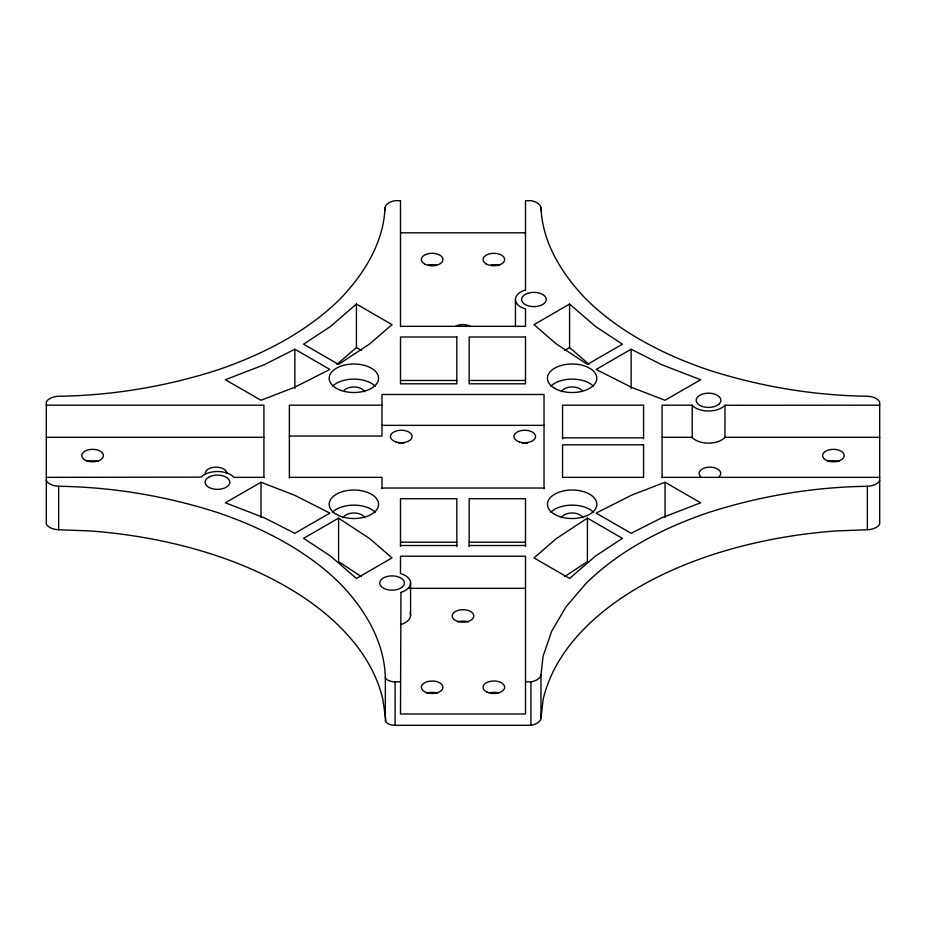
<?xml version="1.0" encoding="UTF-8"?>
<svg xmlns="http://www.w3.org/2000/svg" width="926" height="926" viewBox="0 0 926 926"><rect width="100%" height="100%" fill="white"/><g stroke="black" fill="none" stroke-linecap="round" stroke-linejoin="round"><path stroke-width="1.39" d="M400.495 326.681L400.495 200.687L395.089 200.687A13.74 7.929 0 0 0 385.019 207.806C383.595 242.82 364.011 274.027 340.34 298.693A339.529 196.023 0 0 1 216.071 370.446C165.198 386.651 112.034 395.506 58.651 396.247A13.74 7.929 0 0 0 46.3 402.058L46.3 523.942A13.74 7.929 0 0 0 58.651 529.753L90.621 530.968A339.529 196.023 0 0 1 382.924 699.732L386.107 722.268A10.279 5.938 0 0 0 395.089 725.313L530.911 725.313A13.74 7.929 0 0 0 540.981 718.194L543.076 699.732A339.529 196.023 0 0 1 835.379 530.968L867.349 529.753A13.74 7.929 0 0 0 879.7 523.942L879.7 402.058A13.74 7.929 0 0 0 867.349 396.247C813.966 395.506 760.802 386.651 709.929 370.446A339.529 196.023 0 0 1 585.66 298.693C561.989 274.027 542.404 242.82 540.981 207.806A13.74 7.929 0 0 0 530.911 200.687L525.505 200.687L525.505 290.486M540.981 718.194L540.981 674.718L543.076 656.256L551.734 631.104L566.018 606.831L585.66 583.831A339.529 196.023 0 0 1 709.929 512.078C760.802 495.873 813.966 487.018 867.349 486.277A13.74 7.929 0 0 0 879.7 480.467M879.7 405.171L724.942 405.275A18.52 10.695 0 0 1 692.903 406.028L692.208 405.171L662.09 405.171L662.09 477.723M725.012 405.171L724.942 437.408A18.52 10.695 0 0 1 692.903 438.16L692.208 437.303L692.208 405.171M356.417 304.052L330.397 326.542L303.589 344.183L338.58 364.393L369.659 343.94L392.011 324.621L356.417 304.052L356.417 347.528L336.902 364.393M587.42 518.132L556.341 538.585L533.989 557.903L569.583 578.472L595.603 555.982L622.411 538.342L587.42 518.132L587.42 561.607L564.71 576.562M569.583 304.052L534.001 324.632L556.341 343.94L587.42 364.393L622.411 344.183L595.603 326.542L569.583 304.052L569.583 347.528L589.098 364.393M564.675 350.364L569.583 347.528M338.58 518.132L303.589 538.342L330.397 555.982L356.417 578.472L391.999 557.892L369.659 538.585L338.58 518.132L338.58 561.607L361.29 576.562M631.138 349.229L596.147 369.428L631.578 387.369L665.018 400.275L700.658 379.729L661.708 364.705L631.138 349.229L631.138 388.492M261.005 482.261L225.342 502.795L264.292 517.819L294.862 533.295L329.853 513.097L294.422 495.155L261.005 482.261L261.005 517.321M294.862 349.229L264.292 364.705L225.342 379.729L260.993 400.264L294.422 387.369L329.853 369.428L294.862 349.229L294.862 388.492M665.03 482.249L631.578 495.155L596.147 513.097L631.138 533.295L661.708 517.819L700.658 502.795L665.03 482.249L665.03 517.31M525.505 290.081L523.641 290.614A18.52 10.695 0 0 0 521.72 307.536L525.505 308.995L525.505 326.322L400.495 326.322M400.495 624.645L400.946 624.541A18.52 10.695 0 0 0 410.056 612.63M400.495 232.82L525.505 232.82M400.495 380.482L456.831 380.482M469.169 380.482L525.505 380.482M46.3 405.171L263.91 405.171L263.91 477.723M381.975 405.171L289.375 405.171L289.375 477.909M381.975 425.358L544.025 425.358M289.375 436.053L381.975 436.053L381.975 394.488L544.025 394.488L544.025 488.685M46.3 437.303L263.91 437.303M662.09 437.303L692.208 437.303M725.012 437.303L879.7 437.303M562.545 437.824L643.57 437.824M46.3 477.353L201.15 477.145A18.52 10.695 0 0 1 233.225 476.601L233.803 477.353L263.91 477.353M289.375 477.353L381.975 477.353L381.975 488.581M662.09 477.353L879.7 477.353M381.975 488.037L544.025 488.037M400.495 542.208L456.831 542.208M469.169 542.208L525.505 542.208M400.495 545.518L456.831 545.518M469.169 545.518L525.505 545.518M409.118 588.334L525.505 588.334M46.3 480.467A13.74 7.929 0 0 0 58.651 486.277C112.034 487.018 165.198 495.873 216.071 512.078A339.529 196.023 0 0 1 340.34 583.831C364.832 609.1 384.313 641.498 385.343 677.496L386.107 678.793A10.279 5.938 0 0 0 395.089 681.837L400.495 681.837M525.505 681.837L530.911 681.837A13.74 7.929 0 0 0 540.981 674.718M356.417 347.528L361.325 350.364M867.349 486.277L867.349 529.753M643.57 438.831L643.57 405.171L562.545 405.171L562.545 438.831M540.981 207.806L540.981 210.619M530.911 681.837L530.911 725.313M525.505 546.467L525.505 498.732L469.169 498.732L469.169 546.467M515.458 300.198L515.458 326.739M456.831 546.467L456.831 498.732L400.495 498.732L400.495 546.467M410.577 583.276L410.577 615.408M395.089 681.837L395.089 725.313M385.343 677.496L385.343 720.972M385.019 207.806L385.019 210.619M58.651 486.277L58.651 529.753M521.94 443.068A10.799 6.239 0 0 1 527.531 443.068M398.469 443.068A10.799 6.239 0 0 1 404.06 443.068M457.594 621.902A10.799 6.239 0 0 1 468.406 621.902M491.069 264.859A10.799 6.239 0 0 1 499.264 265.484M428.368 265.044A10.799 6.239 0 0 1 436.632 265.218M87.194 461.518A10.799 6.239 0 0 1 98.006 461.518M489.993 692.764A10.799 6.239 0 0 1 498.257 692.891M426.736 693.18A10.799 6.239 0 0 1 437.535 693.18M827.994 461.518A10.799 6.239 0 0 1 838.806 461.518M455.36 326.415A10.799 6.239 0 0 1 470.639 326.415M205.259 473.394A10.799 6.239 0 0 1 216.071 467.155A10.799 6.239 0 0 1 226.87 473.394M700.577 476.508A10.799 6.239 0 0 1 709.941 467.155A10.799 6.239 0 0 1 719.282 476.52M561.399 391.721A11.112 6.413 0 0 1 570.682 387.022A11.112 6.413 0 0 1 581.748 390.17M561.399 517.727A11.112 6.413 0 0 1 572.129 512.969A11.112 6.413 0 0 1 582.859 517.727M344.252 390.17A11.112 6.413 0 0 1 355.318 387.022A11.112 6.413 0 0 1 364.601 391.721M343.141 517.727A11.112 6.413 0 0 1 353.871 512.969A11.112 6.413 0 0 1 364.601 517.727M332.677 386.061A24.689 14.26 0 0 1 375.447 386.443M332.48 512.263A24.689 14.26 0 0 1 375.25 512.263M550.75 512.263A24.689 14.26 0 0 1 593.52 512.263M550.75 386.246A24.689 14.26 0 0 1 593.52 386.246M718.761 404.315L716.62 405.704A12.351 7.13 0 0 1 701.607 406.201L699.199 404.975A12.351 7.13 0 0 1 699.686 395.344A12.351 7.13 0 0 1 716.342 394.789A12.351 7.13 0 0 1 718.761 404.315M402.266 587.049L400.113 588.427A12.351 7.13 0 0 1 383.433 588.126A12.351 7.13 0 0 1 382.519 578.507A12.351 7.13 0 0 1 399.025 577.141L401.433 578.38A12.351 7.13 0 0 1 402.266 587.049M209.496 476.763L207.32 478.14A12.351 7.13 0 0 0 209.542 487.689A12.351 7.13 0 0 0 226.21 487.238A12.351 7.13 0 0 0 226.893 477.619L224.509 476.369A12.351 7.13 0 0 0 209.496 476.763M527.762 293.322L525.204 294.456A12.351 7.13 0 0 0 525.204 304.538L527.762 305.673A12.351 7.13 0 0 0 546.282 299.503A12.351 7.13 0 0 0 527.762 293.322M400.946 592.409L400.495 713.981L525.505 713.981L525.505 556.202L400.495 556.202L400.495 573.588L401.699 573.889A18.52 10.695 0 0 1 400.946 592.409M456.831 337.006L400.495 337.006L400.495 383.792L456.831 383.792L456.831 337.006M525.505 337.006L469.169 337.006L469.169 383.792L525.505 383.792L525.505 337.006M643.57 444.827L562.545 444.827L562.545 477.353L643.57 477.353L643.57 444.827M827.994 460.974A10.799 6.239 0 0 0 844.199 455.58A10.799 6.239 0 0 0 827.994 450.175A10.799 6.239 0 0 0 827.994 460.974M426.736 692.648A10.799 6.239 0 0 0 442.941 687.242A10.799 6.239 0 0 0 426.736 681.849A10.799 6.239 0 0 0 426.736 692.648M487.064 692.092A10.799 6.239 0 0 0 504.531 688.226A10.799 6.239 0 0 0 489.993 681.42A10.799 6.239 0 0 0 487.064 692.092M87.194 460.974A10.799 6.239 0 0 0 103.399 455.58A10.799 6.239 0 0 0 87.194 450.175A10.799 6.239 0 0 0 87.194 460.974M425.242 264.35A10.799 6.239 0 0 0 442.79 260.588A10.799 6.239 0 0 0 428.368 253.701A10.799 6.239 0 0 0 425.242 264.35M486.231 263.956A10.799 6.239 0 0 0 504.3 261.167A10.799 6.239 0 0 0 491.069 253.527A10.799 6.239 0 0 0 486.231 263.956M457.594 621.369A10.799 6.239 0 0 0 473.799 615.964A10.799 6.239 0 0 0 457.594 610.558A10.799 6.239 0 0 0 457.594 621.369M395.865 441.899A10.799 6.239 0 0 0 412.07 436.493A10.799 6.239 0 0 0 395.865 431.088A10.799 6.239 0 0 0 395.865 441.899M519.336 441.899A10.799 6.239 0 0 0 535.541 436.493A10.799 6.239 0 0 0 519.336 431.088A10.799 6.239 0 0 0 519.336 441.899M554.674 388.341A24.689 14.26 0 0 0 595.985 381.952A24.689 14.26 0 0 0 565.74 364.485A24.689 14.26 0 0 0 554.674 388.341M554.674 514.347A24.689 14.26 0 0 0 595.985 507.957A24.689 14.26 0 0 0 565.74 490.502A24.689 14.26 0 0 0 554.674 514.347M341.196 390.494A24.689 14.26 0 0 0 378.56 378.479A24.689 14.26 0 0 0 341.856 365.805A24.689 14.26 0 0 0 341.196 390.494M336.404 514.347A24.689 14.26 0 0 0 377.727 507.957A24.689 14.26 0 0 0 347.481 490.502A24.689 14.26 0 0 0 336.404 514.347"/></g></svg>
